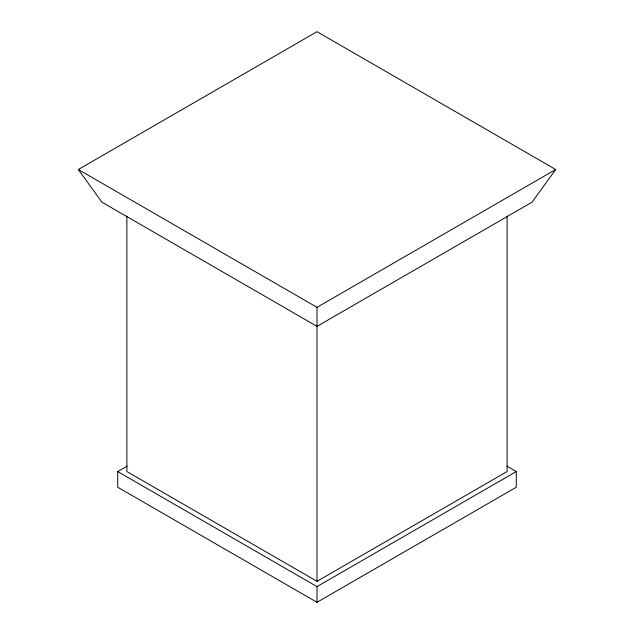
<?xml version="1.0" encoding="UTF-8"?>
<svg xmlns="http://www.w3.org/2000/svg" width="634" height="634" viewBox="0 0 634 634"><rect width="100%" height="100%" fill="white"/><g stroke="black" fill="none" stroke-linecap="round" stroke-linejoin="round"><path stroke-width="0.95" d="M555.701 169.508L532.045 202.198L317 326.351L101.955 202.198L78.299 169.508L317 31.7L555.701 169.508L317 307.324L78.299 169.508M506.883 466.117L516.29 471.545L516.29 487.237L317 602.3L117.71 487.237L117.71 471.545L127.117 466.117M126.887 216.059L126.887 471.545L317 581.307L507.113 471.545L507.113 216.059M117.71 471.545L317 586.609L516.29 471.545M317 307.324L317 581.307M317 586.609L317 602.3"/></g></svg>
